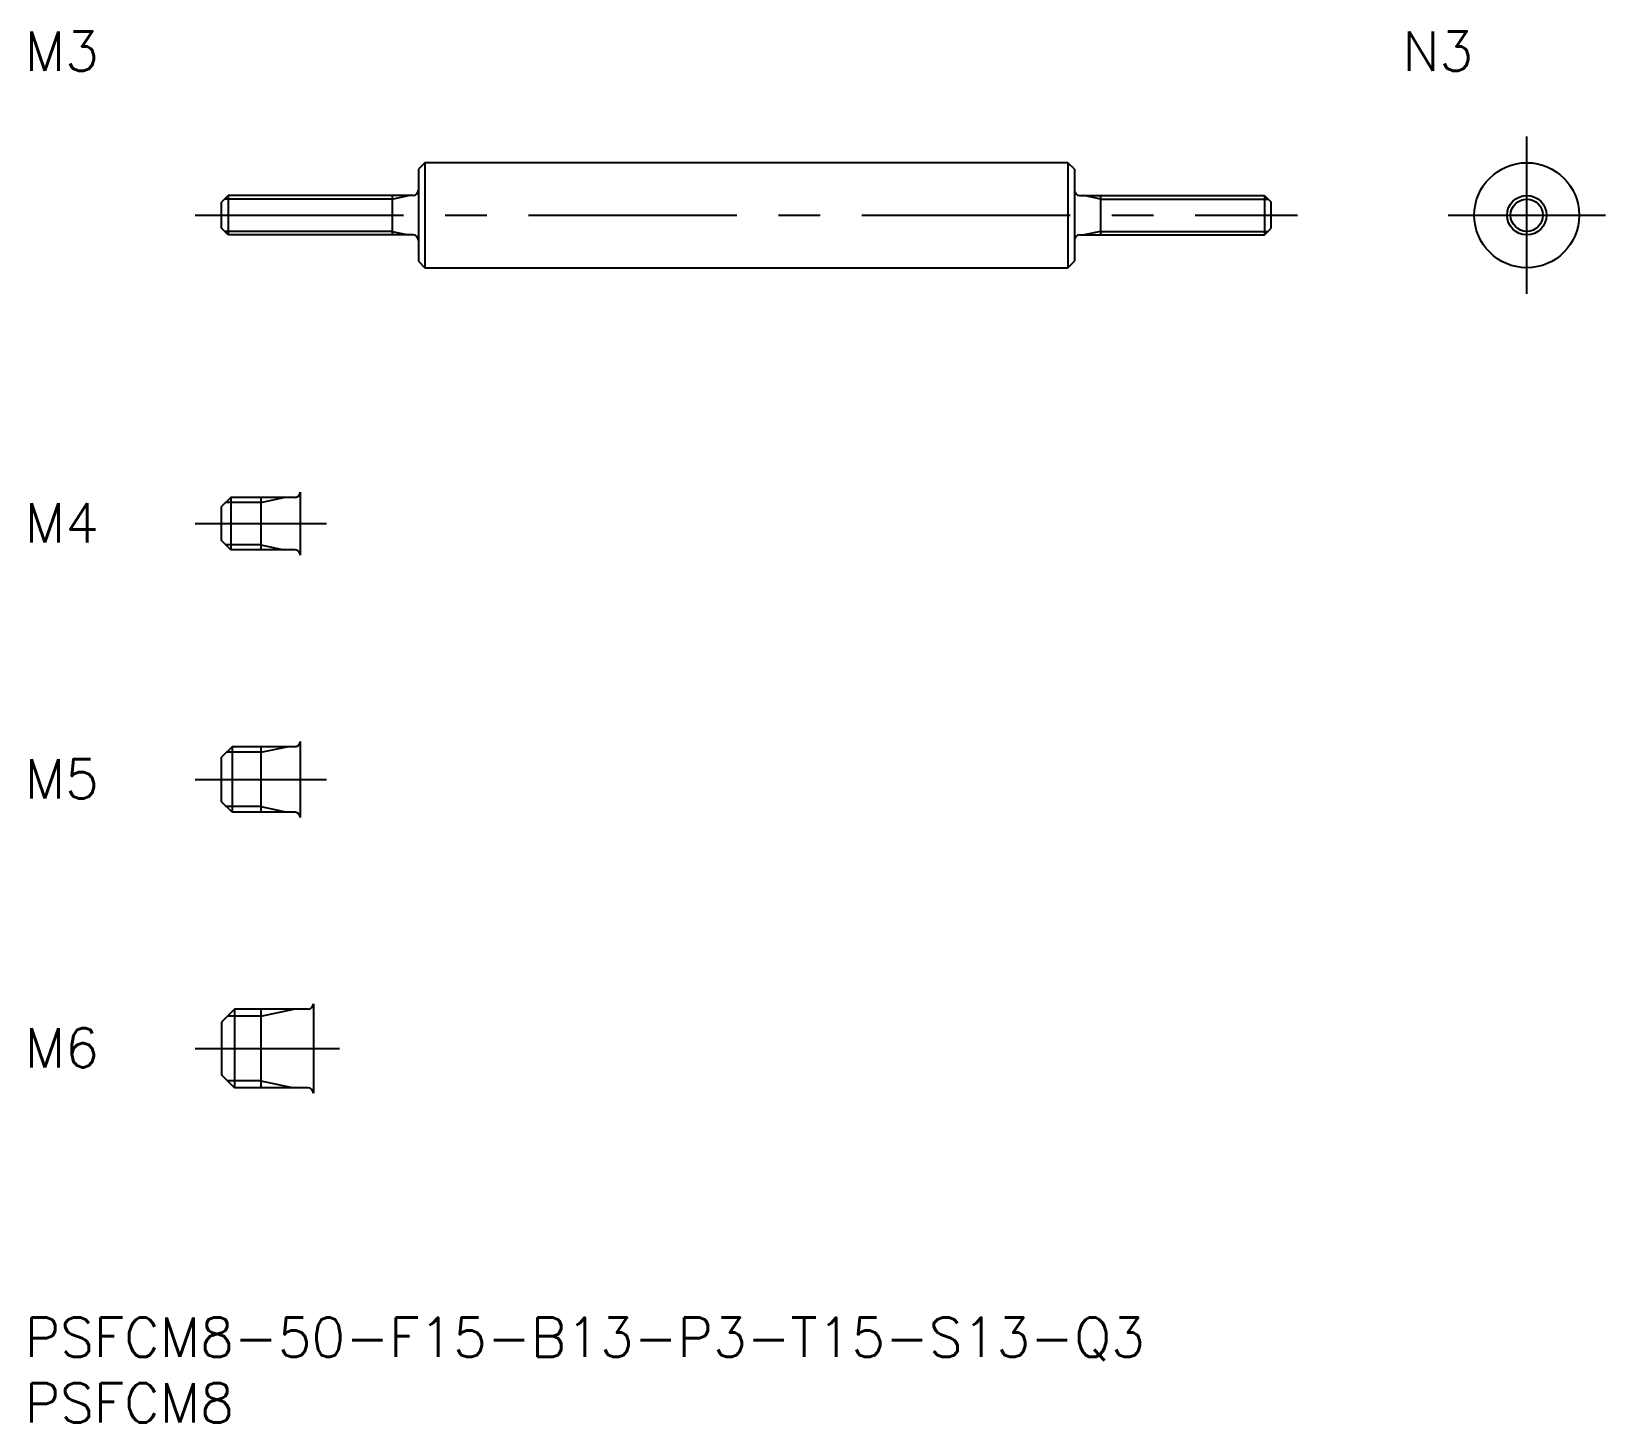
# Model space of a CAD drawing. Extents: x 1 to 120, y -8 to 98.
import ezdxf

# ---------------------------------------------------------------- set-up
doc = ezdxf.new("R2010")
doc.units = 0
doc.header["$LTSCALE"] = 0.5
doc.linetypes.add('CENTER', pattern=[50.8, 31.75, -6.35, 6.35, -6.35])
for name, color, linetype in [('MSM_CENTER', 1, 'CENTER'), ('MSM_CONTINUOUS', 7, 'CONTINUOUS'), ('MSM_DIMENSION', 2, 'CONTINUOUS'), ('MSM_NARROW', 5, 'CONTINUOUS'), ('MSM_PART_NUMBER', 7, 'CONTINUOUS')]:
    doc.layers.add(name, color=color, linetype=linetype)
doc.styles.get("Standard").update_dxf_attribs({"font": 'txt.shx', "height": 1, "bigfont": 'bigfont.shx'})

# ---------------------------------------------------------------- blocks, each defined once
blk = doc.blocks.new('*U12')
at = {"layer": 'MSM_PART_NUMBER'}
blk.add_text('PSFCM8-50-F15-B13-P3-T15-S13-Q3', height=3, dxfattribs=at).set_placement((0, -3))
blk = doc.blocks.new('*U13')
at = {"layer": 'MSM_PART_NUMBER'}
blk.add_text('PSFCM8', height=3, dxfattribs=at).set_placement((0, -8))
blk = doc.blocks.new('*U14')
at = {"layer": 'MSM_PART_NUMBER'}
blk.add_text('M6', height=3, dxfattribs=at).set_placement((0, 19.06))
blk = doc.blocks.new('*U15')
at = {"layer": 'MSM_PART_NUMBER'}
blk.add_text('M5', height=3, dxfattribs=at).set_placement((0, 39.56))
blk = doc.blocks.new('*U16')
at = {"layer": 'MSM_PART_NUMBER'}
blk.add_text('M4', height=3, dxfattribs=at).set_placement((0, 59.06))
blk = doc.blocks.new('*U17')
at = {"layer": 'MSM_PART_NUMBER'}
blk.add_text('M3', height=3, dxfattribs=at).set_placement((0, 95))
blk = doc.blocks.new('*U18')
at = {"layer": 'MSM_PART_NUMBER'}
blk.add_text('N3', height=3, rotation=360, dxfattribs=at).set_placement((105, 95))

msp = doc.modelspace()

# ---------------------------------------------------------------- linework, layer by layer
at = {"layer": 'MSM_CENTER'}
for p, q in [((114.48, 78), (114.48, 90)), ((13, 84), (97, 84)), ((108.48, 84), (120.48, 84)), ((13, 60.5), (23, 60.5)), ((13, 41), (23, 41)), ((13, 20.5), (24, 20.5))]:
    msp.add_line(p, q, dxfattribs=at)
at = {"layer": 'MSM_CONTINUOUS'}
for p, q in [((30.5, 88), (30, 87.5)), ((79.5, 88), (30.5, 88)), ((30.5, 88), (30.5, 80)), ((80, 87.5), (79.5, 88)), ((79.5, 88), (79.5, 80)), ((30, 87.5), (30, 80.5)), ((80, 87.5), (80, 80.5)), ((15.5, 85.5), (15, 85)), ((15.5, 85.5), (15.5, 82.5)), ((29.6, 85.5), (15.5, 85.5)), ((28, 85.5), (28, 82.5)), ((80.4, 85.5), (94.5, 85.5)), ((82, 85.5), (82, 82.5)), ((94.5, 85.5), (95, 85)), ((94.5, 85.5), (94.5, 82.5)), ((15, 83), (15, 85)), ((95, 83), (95, 85)), ((15.5, 82.5), (15, 83)), ((94.5, 82.5), (95, 83)), ((29.6, 82.5), (15.5, 82.5)), ((80.4, 82.5), (94.5, 82.5)), ((30, 80.5), (30.5, 80)), ((79.5, 80), (80, 80.5)), ((30.5, 80), (79.5, 80)), ((15.7, 62.5), (15, 61.8)), ((15.7, 62.5), (15.7, 58.5)), ((20.6, 62.5), (15.7, 62.5)), ((18, 62.5), (18, 58.5)), ((21, 62.9), (21, 58.1)), ((15, 59.2), (15, 61.8)), ((15.7, 58.5), (15, 59.2)), ((20.6, 58.5), (15.7, 58.5)), ((15.8, 43.5), (15, 42.7)), ((15.8, 43.5), (15.8, 38.5)), ((20.6, 43.5), (15.8, 43.5)), ((18, 43.5), (18, 38.5)), ((21, 43.9), (21, 38.1)), ((15, 39.3), (15, 42.7)), ((15.8, 38.5), (15, 39.3)), ((20.6, 38.5), (15.8, 38.5)), ((16, 23.5), (15, 22.5)), ((16, 23.5), (16, 17.5)), ((21.6, 23.5), (16, 23.5)), ((18, 23.5), (18, 17.5)), ((22, 23.9), (22, 17.1)), ((15, 22.5), (15, 18.5)), ((16, 17.5), (15, 18.5)), ((21.6, 17.5), (16, 17.5))]:
    msp.add_line(p, q, dxfattribs=at)
for radius in [4, 1.5]:
    msp.add_circle((114.48, 84), radius, dxfattribs=at)
for centre, start, end in [((29.6, 85.9), 270, 0), ((80.4, 85.9), 180, 270), ((29.6, 82.1), 0, 90), ((80.4, 82.1), 90, 180), ((20.6, 62.9), 270, 0), ((20.6, 58.1), 0, 90), ((20.6, 43.9), 270, 0), ((20.6, 38.1), 0, 90), ((21.6, 23.9), 270, 0), ((21.6, 17.1), 0, 90)]:
    msp.add_arc(centre, 0.4, start, end, dxfattribs=at)
at = {"layer": 'MSM_NARROW'}
for p, q in [((28, 85.23), (15.23, 85.23)), ((28, 85.23), (29.25, 85.5)), ((82, 85.23), (80.75, 85.5)), ((82, 85.23), (94.77, 85.23)), ((28, 82.77), (15.23, 82.77)), ((28, 82.77), (29.25, 82.5)), ((82, 82.77), (80.75, 82.5)), ((82, 82.77), (94.77, 82.77)), ((18, 62.12), (19.75, 62.5)), ((18, 62.12), (15.32, 62.12)), ((18, 58.88), (15.32, 58.88)), ((18, 58.88), (19.75, 58.5)), ((18, 43.07), (20, 43.5)), ((18, 43.07), (15.37, 43.07)), ((18, 38.93), (15.37, 38.93)), ((18, 38.93), (20, 38.5)), ((18, 22.96), (15.46, 22.96)), ((18, 22.96), (20.5, 23.5)), ((18, 18.04), (15.46, 18.04)), ((18, 18.04), (20.5, 17.5))]:
    msp.add_line(p, q, dxfattribs=at)
msp.add_circle((114.48, 84), 1.23, dxfattribs=at)

# ---------------------------------------------------------------- block references
at = {"layer": 'MSM_DIMENSION'}
for name in ['*U17', '*U18', '*U16', '*U15', '*U14', '*U12', '*U13']:
    msp.add_blockref(name, (0, 0), dxfattribs=at)

doc.saveas('drawing.dxf')
